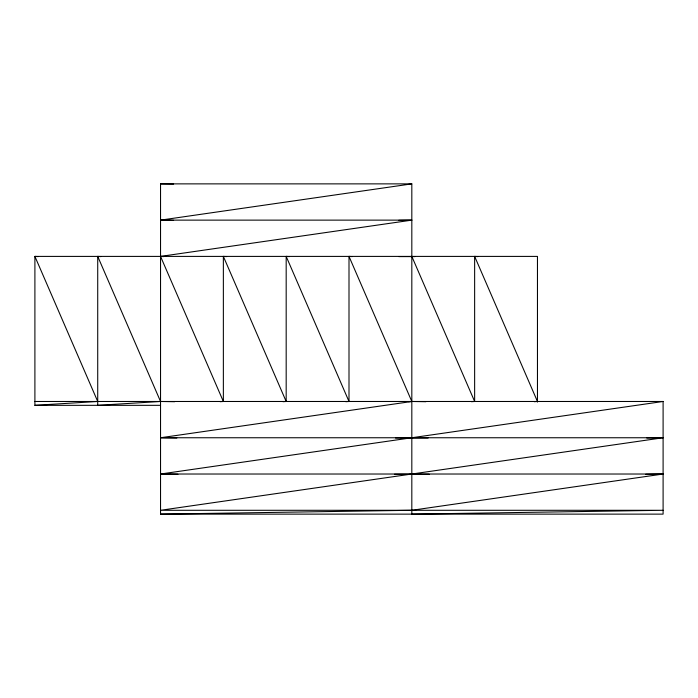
<?xml version="1.0" encoding="UTF-8"?>
<svg xmlns="http://www.w3.org/2000/svg" width="698" height="698" viewBox="0 0 698 698"><rect width="100%" height="100%" fill="white"/><g stroke="black" fill="none" stroke-linecap="round" stroke-linejoin="round"><path stroke-width="1.05" d="M173.593 220.332L160.54 220.132L411.82 183.871L411.82 514.129L663.1 510.29L160.54 510.29L663.1 437.751L160.54 437.751L411.82 401.481L425.963 401.699M220.114 401.682L223.36 401.481L160.54 256.402L411.82 220.132L160.54 220.132M177.946 474.282L160.54 474.021L663.1 401.481L663.1 514.129L160.54 514.129L160.54 183.871L411.82 183.871M160.54 474.021L663.1 474.021L411.82 510.29L160.54 514.129M38.146 256.602L34.9 256.402L34.9 405.329L97.72 401.481L34.9 256.402L537.46 256.402L537.46 402.083M174.683 401.699L160.54 401.481L97.72 405.329L97.72 256.402L100.966 256.602M282.934 401.682L286.18 401.481L286.18 256.402L289.426 256.602M345.754 401.682L349 401.481L349 256.402L352.246 256.602M408.574 401.682L411.82 401.481L349 256.402M471.394 401.682L474.64 401.481L474.64 256.402L477.886 256.602M534.214 401.682L537.46 401.481L474.64 256.402M398.767 220.332L411.82 220.132M398.767 256.602L415.066 256.602M395.504 437.995L428.136 437.995M646.784 437.995L663.1 437.751M394.414 474.282L429.226 474.282M645.694 474.282L663.1 474.021M34.9 401.481L663.1 401.481M34.9 405.329L160.54 405.329M160.54 183.871L173.593 184.063M160.54 437.751L176.856 437.995M223.36 401.481L223.36 256.402L226.606 256.602M160.54 256.402L163.786 256.602M411.82 256.402L474.64 401.481M286.18 256.402L349 401.481M223.36 256.402L286.18 401.481M97.72 256.402L160.54 401.481"/></g></svg>
